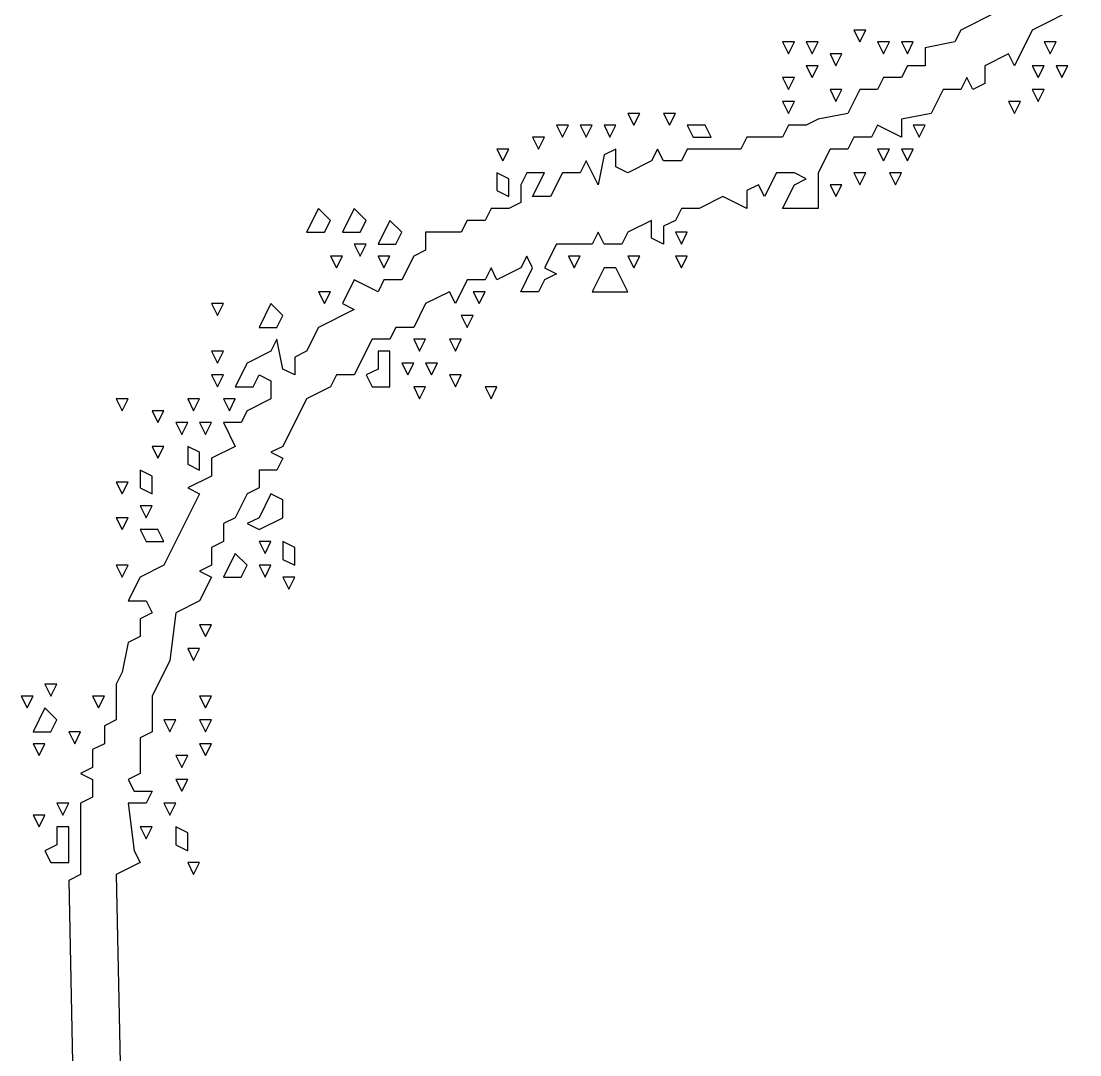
# Model space of a CAD drawing. Extents: x 2 to 124, y 0 to 170.
# Drawn here: x 15.86 to 30.18, y 15.59 to 29.58 of the extents above; entities that cross this region are included whole.
import ezdxf

# ---------------------------------------------------------------- set-up
doc = ezdxf.new("R2010")
doc.units = 0
doc.layers.add('Layer0', color=7, linetype='Continuous')

msp = doc.modelspace()

# ---------------------------------------------------------------- linework, layer by layer
at = {"layer": 'Layer0', "color": 5, "linetype": 'CONTINUOUS'}
for p, q in [((29.05777, 29.7017, 0.1), (28.57481, 29.46023, 0.1)), ((30.18466, 29.7822, 0.1), (29.54072, 29.46023, 0.1)), ((27.12595, 29.46023, 0.1), (27.20644, 29.29924, 0.1)), ((27.28693, 29.46023, 0.1), (27.12595, 29.46023, 0.1)), ((27.20644, 29.29924, 0.1), (27.28693, 29.46023, 0.1)), ((28.57481, 29.46023, 0.1), (28.49432, 29.29924, 0.1)), ((29.54072, 29.46023, 0.1), (29.29924, 28.97727, 0.1)), ((26.16004, 29.29924, 0.1), (26.24053, 29.13826, 0.1)), ((26.32102, 29.29924, 0.1), (26.16004, 29.29924, 0.1)), ((26.24053, 29.13826, 0.1), (26.32102, 29.29924, 0.1)), ((26.48201, 29.29924, 0.1), (26.5625, 29.13826, 0.1)), ((26.64299, 29.29924, 0.1), (26.48201, 29.29924, 0.1)), ((26.5625, 29.13826, 0.1), (26.64299, 29.29924, 0.1)), ((27.44792, 29.29924, 0.1), (27.52841, 29.13826, 0.1)), ((27.6089, 29.29924, 0.1), (27.44792, 29.29924, 0.1)), ((27.52841, 29.13826, 0.1), (27.6089, 29.29924, 0.1)), ((27.76989, 29.29924, 0.1), (27.85038, 29.13826, 0.1)), ((27.93087, 29.29924, 0.1), (27.76989, 29.29924, 0.1)), ((27.85038, 29.13826, 0.1), (27.93087, 29.29924, 0.1)), ((28.49432, 29.29924, 0.1), (28.09186, 29.21875, 0.1)), ((29.7017, 29.29924, 0.1), (29.7822, 29.13826, 0.1)), ((29.86269, 29.29924, 0.1), (29.7017, 29.29924, 0.1)), ((29.7822, 29.13826, 0.1), (29.86269, 29.29924, 0.1)), ((26.80398, 29.13826, 0.1), (26.88447, 28.97727, 0.1)), ((26.96496, 29.13826, 0.1), (26.80398, 29.13826, 0.1)), ((26.88447, 28.97727, 0.1), (26.96496, 29.13826, 0.1)), ((28.09186, 29.21875, 0.1), (28.09186, 28.97727, 0.1)), ((29.21875, 29.13826, 0.1), (28.89678, 28.97727, 0.1)), ((29.29924, 28.97727, 0.1), (29.21875, 29.13826, 0.1)), ((26.48201, 28.97727, 0.1), (26.5625, 28.81629, 0.1)), ((26.64299, 28.97727, 0.1), (26.48201, 28.97727, 0.1)), ((26.5625, 28.81629, 0.1), (26.64299, 28.97727, 0.1)), ((27.85038, 28.97727, 0.1), (27.76989, 28.81629, 0.1)), ((28.09186, 28.97727, 0.1), (27.85038, 28.97727, 0.1)), ((28.89678, 28.97727, 0.1), (28.89678, 28.7358, 0.1)), ((29.54072, 28.97727, 0.1), (29.62121, 28.81629, 0.1)), ((29.7017, 28.97727, 0.1), (29.54072, 28.97727, 0.1)), ((29.62121, 28.81629, 0.1), (29.7017, 28.97727, 0.1)), ((29.86269, 28.97727, 0.1), (29.94318, 28.81629, 0.1)), ((30.02367, 28.97727, 0.1), (29.86269, 28.97727, 0.1)), ((29.94318, 28.81629, 0.1), (30.02367, 28.97727, 0.1)), ((26.16004, 28.81629, 0.1), (26.24053, 28.6553, 0.1)), ((26.32102, 28.81629, 0.1), (26.16004, 28.81629, 0.1)), ((26.24053, 28.6553, 0.1), (26.32102, 28.81629, 0.1)), ((27.52841, 28.81629, 0.1), (27.44792, 28.6553, 0.1)), ((27.76989, 28.81629, 0.1), (27.52841, 28.81629, 0.1)), ((28.6553, 28.81629, 0.1), (28.57481, 28.6553, 0.1)), ((28.7358, 28.6553, 0.1), (28.6553, 28.81629, 0.1)), ((26.80398, 28.6553, 0.1), (26.88447, 28.49432, 0.1)), ((26.96496, 28.6553, 0.1), (26.80398, 28.6553, 0.1)), ((26.88447, 28.49432, 0.1), (26.96496, 28.6553, 0.1)), ((27.20644, 28.6553, 0.1), (27.04545, 28.33333, 0.1)), ((27.44792, 28.6553, 0.1), (27.20644, 28.6553, 0.1)), ((28.33333, 28.6553, 0.1), (28.17235, 28.33333, 0.1)), ((28.57481, 28.6553, 0.1), (28.33333, 28.6553, 0.1)), ((28.89678, 28.7358, 0.1), (28.7358, 28.6553, 0.1)), ((29.54072, 28.6553, 0.1), (29.62121, 28.49432, 0.1)), ((29.7017, 28.6553, 0.1), (29.54072, 28.6553, 0.1)), ((29.62121, 28.49432, 0.1), (29.7017, 28.6553, 0.1)), ((26.16004, 28.49432, 0.1), (26.24053, 28.33333, 0.1)), ((26.32102, 28.49432, 0.1), (26.16004, 28.49432, 0.1)), ((26.24053, 28.33333, 0.1), (26.32102, 28.49432, 0.1)), ((29.21875, 28.49432, 0.1), (29.29924, 28.33333, 0.1)), ((29.37973, 28.49432, 0.1), (29.21875, 28.49432, 0.1)), ((29.29924, 28.33333, 0.1), (29.37973, 28.49432, 0.1)), ((24.06723, 28.33333, 0.1), (24.14773, 28.17235, 0.1)), ((24.22822, 28.33333, 0.1), (24.06723, 28.33333, 0.1)), ((24.14773, 28.17235, 0.1), (24.22822, 28.33333, 0.1)), ((24.55019, 28.33333, 0.1), (24.63068, 28.17235, 0.1)), ((24.71117, 28.33333, 0.1), (24.55019, 28.33333, 0.1)), ((24.63068, 28.17235, 0.1), (24.71117, 28.33333, 0.1)), ((26.64299, 28.25284, 0.1), (26.48201, 28.17235, 0.1)), ((27.04545, 28.33333, 0.1), (26.64299, 28.25284, 0.1)), ((28.17235, 28.33333, 0.1), (27.76989, 28.25284, 0.1)), ((27.76989, 28.25284, 0.1), (27.76989, 28.01136, 0.1)), ((23.10133, 28.17235, 0.1), (23.18182, 28.01136, 0.1)), ((23.26231, 28.17235, 0.1), (23.10133, 28.17235, 0.1)), ((23.18182, 28.01136, 0.1), (23.26231, 28.17235, 0.1)), ((23.4233, 28.17235, 0.1), (23.50379, 28.01136, 0.1)), ((23.58428, 28.17235, 0.1), (23.4233, 28.17235, 0.1)), ((23.50379, 28.01136, 0.1), (23.58428, 28.17235, 0.1)), ((23.74527, 28.17235, 0.1), (23.82576, 28.01136, 0.1)), ((23.90625, 28.17235, 0.1), (23.74527, 28.17235, 0.1)), ((23.82576, 28.01136, 0.1), (23.90625, 28.17235, 0.1)), ((24.87216, 28.17235, 0.1), (24.95265, 28.01136, 0.1)), ((25.11364, 28.17235, 0.1), (24.87216, 28.17235, 0.1)), ((25.19413, 28.01136, 0.1), (25.11364, 28.17235, 0.1)), ((26.24053, 28.17235, 0.1), (26.16004, 28.01136, 0.1)), ((26.48201, 28.17235, 0.1), (26.24053, 28.17235, 0.1)), ((27.44792, 28.17235, 0.1), (27.36742, 28.01136, 0.1)), ((27.76989, 28.01136, 0.1), (27.44792, 28.17235, 0.1)), ((27.93087, 28.17235, 0.1), (28.01136, 28.01136, 0.1)), ((28.09186, 28.17235, 0.1), (27.93087, 28.17235, 0.1)), ((28.01136, 28.01136, 0.1), (28.09186, 28.17235, 0.1)), ((22.77936, 28.01136, 0.1), (22.85985, 27.85038, 0.1)), ((22.94034, 28.01136, 0.1), (22.77936, 28.01136, 0.1)), ((22.85985, 27.85038, 0.1), (22.94034, 28.01136, 0.1)), ((24.95265, 28.01136, 0.1), (25.19413, 28.01136, 0.1)), ((25.67708, 28.01136, 0.1), (25.59659, 27.85038, 0.1)), ((26.16004, 28.01136, 0.1), (25.67708, 28.01136, 0.1)), ((27.12595, 28.01136, 0.1), (27.04545, 27.85038, 0.1)), ((27.36742, 28.01136, 0.1), (27.12595, 28.01136, 0.1)), ((22.2964, 27.85038, 0.1), (22.37689, 27.68939, 0.1)), ((22.45739, 27.85038, 0.1), (22.2964, 27.85038, 0.1)), ((22.37689, 27.68939, 0.1), (22.45739, 27.85038, 0.1)), ((23.90625, 27.85038, 0.1), (23.74527, 27.76989, 0.1)), ((23.90625, 27.6089, 0.1), (23.90625, 27.85038, 0.1)), ((24.4697, 27.85038, 0.1), (24.3892, 27.68939, 0.1)), ((24.55019, 27.68939, 0.1), (24.4697, 27.85038, 0.1)), ((24.87216, 27.85038, 0.1), (24.79167, 27.68939, 0.1)), ((25.59659, 27.85038, 0.1), (24.87216, 27.85038, 0.1)), ((26.80398, 27.85038, 0.1), (26.64299, 27.52841, 0.1)), ((27.04545, 27.85038, 0.1), (26.80398, 27.85038, 0.1)), ((27.44792, 27.85038, 0.1), (27.52841, 27.68939, 0.1)), ((27.6089, 27.85038, 0.1), (27.44792, 27.85038, 0.1)), ((27.52841, 27.68939, 0.1), (27.6089, 27.85038, 0.1)), ((27.76989, 27.85038, 0.1), (27.85038, 27.68939, 0.1)), ((27.93087, 27.85038, 0.1), (27.76989, 27.85038, 0.1)), ((27.85038, 27.68939, 0.1), (27.93087, 27.85038, 0.1)), ((23.50379, 27.68939, 0.1), (23.4233, 27.52841, 0.1)), ((23.66477, 27.36742, 0.1), (23.50379, 27.68939, 0.1)), ((23.74527, 27.76989, 0.1), (23.66477, 27.36742, 0.1)), ((24.3892, 27.68939, 0.1), (24.06723, 27.52841, 0.1)), ((24.79167, 27.68939, 0.1), (24.55019, 27.68939, 0.1)), ((22.2964, 27.52841, 0.1), (22.2964, 27.28693, 0.1)), ((22.45739, 27.44792, 0.1), (22.2964, 27.52841, 0.1)), ((22.69886, 27.52841, 0.1), (22.61837, 27.36742, 0.1)), ((22.94034, 27.52841, 0.1), (22.69886, 27.52841, 0.1)), ((22.77936, 27.20644, 0.1), (22.94034, 27.52841, 0.1)), ((23.18182, 27.52841, 0.1), (23.02083, 27.20644, 0.1)), ((23.4233, 27.52841, 0.1), (23.18182, 27.52841, 0.1)), ((24.06723, 27.52841, 0.1), (23.90625, 27.6089, 0.1)), ((26.07955, 27.52841, 0.1), (25.91856, 27.20644, 0.1)), ((26.32102, 27.52841, 0.1), (26.07955, 27.52841, 0.1)), ((26.48201, 27.44792, 0.1), (26.32102, 27.52841, 0.1)), ((26.64299, 27.52841, 0.1), (26.64299, 27.04545, 0.1)), ((27.12595, 27.52841, 0.1), (27.20644, 27.36742, 0.1)), ((27.28693, 27.52841, 0.1), (27.12595, 27.52841, 0.1)), ((27.20644, 27.36742, 0.1), (27.28693, 27.52841, 0.1)), ((27.6089, 27.52841, 0.1), (27.68939, 27.36742, 0.1)), ((27.76989, 27.52841, 0.1), (27.6089, 27.52841, 0.1)), ((27.68939, 27.36742, 0.1), (27.76989, 27.52841, 0.1)), ((22.45739, 27.20644, 0.1), (22.45739, 27.44792, 0.1)), ((22.61837, 27.36742, 0.1), (22.61837, 27.12595, 0.1)), ((25.83807, 27.36742, 0.1), (25.67708, 27.28693, 0.1)), ((25.91856, 27.20644, 0.1), (25.83807, 27.36742, 0.1)), ((26.16004, 27.04545, 0.1), (26.32102, 27.36742, 0.1)), ((26.32102, 27.36742, 0.1), (26.48201, 27.44792, 0.1)), ((26.80398, 27.36742, 0.1), (26.88447, 27.20644, 0.1)), ((26.96496, 27.36742, 0.1), (26.80398, 27.36742, 0.1)), ((26.88447, 27.20644, 0.1), (26.96496, 27.36742, 0.1)), ((22.2964, 27.28693, 0.1), (22.45739, 27.20644, 0.1)), ((25.67708, 27.28693, 0.1), (25.67708, 27.04545, 0.1)), ((22.61837, 27.12595, 0.1), (22.45739, 27.04545, 0.1)), ((23.02083, 27.20644, 0.1), (22.77936, 27.20644, 0.1)), ((25.35511, 27.20644, 0.1), (25.03314, 27.04545, 0.1)), ((25.67708, 27.04545, 0.1), (25.35511, 27.20644, 0.1)), ((19.88163, 27.04545, 0.1), (19.72064, 26.72348, 0.1)), ((20.04261, 26.88447, 0.1), (19.88163, 27.04545, 0.1)), ((20.36458, 27.04545, 0.1), (20.2036, 26.72348, 0.1)), ((20.52557, 26.88447, 0.1), (20.36458, 27.04545, 0.1)), ((22.21591, 27.04545, 0.1), (22.13542, 26.88447, 0.1)), ((22.45739, 27.04545, 0.1), (22.21591, 27.04545, 0.1)), ((24.79167, 27.04545, 0.1), (24.71117, 26.88447, 0.1)), ((25.03314, 27.04545, 0.1), (24.79167, 27.04545, 0.1)), ((26.64299, 27.04545, 0.1), (26.16004, 27.04545, 0.1)), ((19.96212, 26.72348, 0.1), (20.04261, 26.88447, 0.1)), ((20.44508, 26.72348, 0.1), (20.52557, 26.88447, 0.1)), ((20.84754, 26.88447, 0.1), (20.68655, 26.5625, 0.1)), ((21.00852, 26.72348, 0.1), (20.84754, 26.88447, 0.1)), ((21.89394, 26.88447, 0.1), (21.81345, 26.72348, 0.1)), ((22.13542, 26.88447, 0.1), (21.89394, 26.88447, 0.1)), ((24.3892, 26.88447, 0.1), (24.06723, 26.72348, 0.1)), ((24.3892, 26.64299, 0.1), (24.3892, 26.88447, 0.1)), ((24.71117, 26.88447, 0.1), (24.55019, 26.80398, 0.1)), ((24.55019, 26.80398, 0.1), (24.55019, 26.5625, 0.1)), ((19.72064, 26.72348, 0.1), (19.96212, 26.72348, 0.1)), ((20.2036, 26.72348, 0.1), (20.44508, 26.72348, 0.1)), ((20.92803, 26.5625, 0.1), (21.00852, 26.72348, 0.1)), ((21.81345, 26.72348, 0.1), (21.33049, 26.72348, 0.1)), ((21.33049, 26.72348, 0.1), (21.33049, 26.48201, 0.1)), ((23.66477, 26.72348, 0.1), (23.58428, 26.5625, 0.1)), ((23.74527, 26.5625, 0.1), (23.66477, 26.72348, 0.1)), ((24.06723, 26.72348, 0.1), (23.98674, 26.5625, 0.1)), ((24.71117, 26.72348, 0.1), (24.79167, 26.5625, 0.1)), ((24.87216, 26.72348, 0.1), (24.71117, 26.72348, 0.1)), ((24.79167, 26.5625, 0.1), (24.87216, 26.72348, 0.1)), ((20.36458, 26.5625, 0.1), (20.44508, 26.40152, 0.1)), ((20.52557, 26.5625, 0.1), (20.36458, 26.5625, 0.1)), ((20.44508, 26.40152, 0.1), (20.52557, 26.5625, 0.1)), ((20.68655, 26.5625, 0.1), (20.92803, 26.5625, 0.1)), ((23.10133, 26.5625, 0.1), (22.94034, 26.24053, 0.1)), ((23.58428, 26.5625, 0.1), (23.10133, 26.5625, 0.1)), ((23.98674, 26.5625, 0.1), (23.74527, 26.5625, 0.1)), ((24.55019, 26.5625, 0.1), (24.3892, 26.64299, 0.1)), ((20.04261, 26.40152, 0.1), (20.12311, 26.24053, 0.1)), ((20.2036, 26.40152, 0.1), (20.04261, 26.40152, 0.1)), ((20.12311, 26.24053, 0.1), (20.2036, 26.40152, 0.1)), ((20.68655, 26.40152, 0.1), (20.76705, 26.24053, 0.1)), ((20.84754, 26.40152, 0.1), (20.68655, 26.40152, 0.1)), ((20.76705, 26.24053, 0.1), (20.84754, 26.40152, 0.1)), ((21.16951, 26.40152, 0.1), (21.00852, 26.07955, 0.1)), ((21.33049, 26.48201, 0.1), (21.16951, 26.40152, 0.1)), ((22.69886, 26.40152, 0.1), (22.61837, 26.24053, 0.1)), ((22.77936, 26.24053, 0.1), (22.69886, 26.40152, 0.1)), ((23.26231, 26.40152, 0.1), (23.3428, 26.24053, 0.1)), ((23.4233, 26.40152, 0.1), (23.26231, 26.40152, 0.1)), ((23.3428, 26.24053, 0.1), (23.4233, 26.40152, 0.1)), ((24.06723, 26.40152, 0.1), (24.14773, 26.24053, 0.1)), ((24.22822, 26.40152, 0.1), (24.06723, 26.40152, 0.1)), ((24.14773, 26.24053, 0.1), (24.22822, 26.40152, 0.1)), ((24.71117, 26.40152, 0.1), (24.79167, 26.24053, 0.1)), ((24.87216, 26.40152, 0.1), (24.71117, 26.40152, 0.1)), ((24.79167, 26.24053, 0.1), (24.87216, 26.40152, 0.1)), ((22.21591, 26.24053, 0.1), (22.13542, 26.07955, 0.1)), ((22.2964, 26.07955, 0.1), (22.21591, 26.24053, 0.1)), ((22.61837, 26.24053, 0.1), (22.2964, 26.07955, 0.1)), ((22.61837, 25.91856, 0.1), (22.77936, 26.24053, 0.1)), ((22.94034, 26.24053, 0.1), (23.10133, 26.16004, 0.1)), ((23.74527, 26.24053, 0.1), (23.58428, 25.91856, 0.1)), ((23.90625, 26.24053, 0.1), (23.74527, 26.24053, 0.1)), ((24.06723, 25.91856, 0.1), (23.90625, 26.24053, 0.1)), ((20.36458, 26.07955, 0.1), (20.2036, 25.75758, 0.1)), ((20.68655, 25.91856, 0.1), (20.36458, 26.07955, 0.1)), ((20.76705, 26.07955, 0.1), (20.68655, 25.91856, 0.1)), ((21.00852, 26.07955, 0.1), (20.76705, 26.07955, 0.1)), ((21.89394, 26.07955, 0.1), (21.73295, 25.75758, 0.1)), ((22.13542, 26.07955, 0.1), (21.89394, 26.07955, 0.1)), ((22.94034, 26.07955, 0.1), (22.85985, 25.91856, 0.1)), ((23.10133, 26.16004, 0.1), (22.94034, 26.07955, 0.1)), ((19.88163, 25.91856, 0.1), (19.96212, 25.75758, 0.1)), ((20.04261, 25.91856, 0.1), (19.88163, 25.91856, 0.1)), ((19.96212, 25.75758, 0.1), (20.04261, 25.91856, 0.1)), ((21.65246, 25.91856, 0.1), (21.33049, 25.75758, 0.1)), ((21.73295, 25.75758, 0.1), (21.65246, 25.91856, 0.1)), ((21.97443, 25.91856, 0.1), (22.05492, 25.75758, 0.1)), ((22.13542, 25.91856, 0.1), (21.97443, 25.91856, 0.1)), ((22.05492, 25.75758, 0.1), (22.13542, 25.91856, 0.1)), ((22.85985, 25.91856, 0.1), (22.61837, 25.91856, 0.1)), ((23.58428, 25.91856, 0.1), (24.06723, 25.91856, 0.1)), ((18.43277, 25.75758, 0.1), (18.51326, 25.59659, 0.1)), ((18.59375, 25.75758, 0.1), (18.43277, 25.75758, 0.1)), ((18.51326, 25.59659, 0.1), (18.59375, 25.75758, 0.1)), ((19.23769, 25.75758, 0.1), (19.0767, 25.43561, 0.1)), ((19.39867, 25.59659, 0.1), (19.23769, 25.75758, 0.1)), ((20.36458, 25.67708, 0.1), (19.88163, 25.43561, 0.1)), ((20.2036, 25.75758, 0.1), (20.36458, 25.67708, 0.1)), ((21.33049, 25.75758, 0.1), (21.16951, 25.43561, 0.1)), ((19.31818, 25.43561, 0.1), (19.39867, 25.59659, 0.1)), ((21.81345, 25.59659, 0.1), (21.89394, 25.43561, 0.1)), ((21.97443, 25.59659, 0.1), (21.81345, 25.59659, 0.1)), ((21.89394, 25.43561, 0.1), (21.97443, 25.59659, 0.1)), ((19.0767, 25.43561, 0.1), (19.31818, 25.43561, 0.1)), ((19.88163, 25.43561, 0.1), (19.72064, 25.11364, 0.1)), ((20.92803, 25.43561, 0.1), (20.84754, 25.27462, 0.1)), ((21.16951, 25.43561, 0.1), (20.92803, 25.43561, 0.1)), ((19.31818, 25.27462, 0.1), (19.23769, 25.11364, 0.1)), ((19.39867, 24.87216, 0.1), (19.31818, 25.27462, 0.1)), ((20.60606, 25.27462, 0.1), (20.36458, 24.79167, 0.1)), ((20.84754, 25.27462, 0.1), (20.60606, 25.27462, 0.1)), ((21.16951, 25.27462, 0.1), (21.25, 25.11364, 0.1)), ((21.33049, 25.27462, 0.1), (21.16951, 25.27462, 0.1)), ((21.25, 25.11364, 0.1), (21.33049, 25.27462, 0.1)), ((21.65246, 25.27462, 0.1), (21.73295, 25.11364, 0.1)), ((21.81345, 25.27462, 0.1), (21.65246, 25.27462, 0.1)), ((21.73295, 25.11364, 0.1), (21.81345, 25.27462, 0.1)), ((18.43277, 25.11364, 0.1), (18.51326, 24.95265, 0.1)), ((18.59375, 25.11364, 0.1), (18.43277, 25.11364, 0.1)), ((18.51326, 24.95265, 0.1), (18.59375, 25.11364, 0.1)), ((19.23769, 25.11364, 0.1), (18.91572, 24.95265, 0.1)), ((19.72064, 25.11364, 0.1), (19.55966, 25.03314, 0.1)), ((20.68655, 25.11364, 0.1), (20.68655, 24.87216, 0.1)), ((20.84754, 25.11364, 0.1), (20.68655, 25.11364, 0.1)), ((20.84754, 24.63068, 0.1), (20.84754, 25.11364, 0.1)), ((18.91572, 24.95265, 0.1), (18.75473, 24.63068, 0.1)), ((19.55966, 25.03314, 0.1), (19.55966, 24.79167, 0.1)), ((21.00852, 24.95265, 0.1), (21.08902, 24.79167, 0.1)), ((21.16951, 24.95265, 0.1), (21.00852, 24.95265, 0.1)), ((21.08902, 24.79167, 0.1), (21.16951, 24.95265, 0.1)), ((21.33049, 24.95265, 0.1), (21.41098, 24.79167, 0.1)), ((21.49148, 24.95265, 0.1), (21.33049, 24.95265, 0.1)), ((21.41098, 24.79167, 0.1), (21.49148, 24.95265, 0.1)), ((18.43277, 24.79167, 0.1), (18.51326, 24.63068, 0.1)), ((18.59375, 24.79167, 0.1), (18.43277, 24.79167, 0.1)), ((18.51326, 24.63068, 0.1), (18.59375, 24.79167, 0.1)), ((18.99621, 24.63068, 0.1), (19.0767, 24.79167, 0.1)), ((19.0767, 24.79167, 0.1), (19.23769, 24.71117, 0.1)), ((19.55966, 24.79167, 0.1), (19.39867, 24.87216, 0.1)), ((20.12311, 24.79167, 0.1), (20.04261, 24.63068, 0.1)), ((20.36458, 24.79167, 0.1), (20.12311, 24.79167, 0.1)), ((20.68655, 24.87216, 0.1), (20.52557, 24.79167, 0.1)), ((20.52557, 24.79167, 0.1), (20.60606, 24.63068, 0.1)), ((21.65246, 24.79167, 0.1), (21.73295, 24.63068, 0.1)), ((21.81345, 24.79167, 0.1), (21.65246, 24.79167, 0.1)), ((21.73295, 24.63068, 0.1), (21.81345, 24.79167, 0.1)), ((19.23769, 24.71117, 0.1), (19.23769, 24.4697, 0.1)), ((18.75473, 24.63068, 0.1), (18.99621, 24.63068, 0.1)), ((20.04261, 24.63068, 0.1), (19.72064, 24.4697, 0.1)), ((20.60606, 24.63068, 0.1), (20.84754, 24.63068, 0.1)), ((21.16951, 24.63068, 0.1), (21.25, 24.4697, 0.1)), ((21.33049, 24.63068, 0.1), (21.16951, 24.63068, 0.1)), ((21.25, 24.4697, 0.1), (21.33049, 24.63068, 0.1)), ((22.13542, 24.63068, 0.1), (22.21591, 24.4697, 0.1)), ((22.2964, 24.63068, 0.1), (22.13542, 24.63068, 0.1)), ((22.21591, 24.4697, 0.1), (22.2964, 24.63068, 0.1)), ((17.14489, 24.4697, 0.1), (17.22538, 24.30871, 0.1)), ((17.30587, 24.4697, 0.1), (17.14489, 24.4697, 0.1)), ((17.22538, 24.30871, 0.1), (17.30587, 24.4697, 0.1)), ((18.1108, 24.4697, 0.1), (18.19129, 24.30871, 0.1)), ((18.27178, 24.4697, 0.1), (18.1108, 24.4697, 0.1)), ((18.19129, 24.30871, 0.1), (18.27178, 24.4697, 0.1)), ((18.59375, 24.4697, 0.1), (18.67424, 24.30871, 0.1)), ((18.75473, 24.4697, 0.1), (18.59375, 24.4697, 0.1)), ((18.67424, 24.30871, 0.1), (18.75473, 24.4697, 0.1)), ((19.23769, 24.4697, 0.1), (18.91572, 24.30871, 0.1)), ((19.72064, 24.4697, 0.1), (19.39867, 23.82576, 0.1)), ((17.62784, 24.30871, 0.1), (17.70833, 24.14773, 0.1)), ((17.78883, 24.30871, 0.1), (17.62784, 24.30871, 0.1)), ((17.70833, 24.14773, 0.1), (17.78883, 24.30871, 0.1)), ((18.91572, 24.30871, 0.1), (18.83523, 24.14773, 0.1)), ((17.94981, 24.14773, 0.1), (18.0303, 23.98674, 0.1)), ((18.1108, 24.14773, 0.1), (17.94981, 24.14773, 0.1)), ((18.0303, 23.98674, 0.1), (18.1108, 24.14773, 0.1)), ((18.27178, 24.14773, 0.1), (18.35227, 23.98674, 0.1)), ((18.43277, 24.14773, 0.1), (18.27178, 24.14773, 0.1)), ((18.35227, 23.98674, 0.1), (18.43277, 24.14773, 0.1)), ((18.83523, 24.14773, 0.1), (18.59375, 24.14773, 0.1)), ((18.59375, 24.14773, 0.1), (18.75473, 23.82576, 0.1)), ((17.62784, 23.82576, 0.1), (17.70833, 23.66477, 0.1)), ((17.78883, 23.82576, 0.1), (17.62784, 23.82576, 0.1)), ((17.70833, 23.66477, 0.1), (17.78883, 23.82576, 0.1)), ((18.1108, 23.82576, 0.1), (18.1108, 23.58428, 0.1)), ((18.27178, 23.74527, 0.1), (18.1108, 23.82576, 0.1)), ((18.75473, 23.82576, 0.1), (18.43277, 23.66477, 0.1)), ((19.39867, 23.82576, 0.1), (19.23769, 23.74527, 0.1)), ((18.27178, 23.50379, 0.1), (18.27178, 23.74527, 0.1)), ((18.43277, 23.66477, 0.1), (18.43277, 23.4233, 0.1)), ((19.23769, 23.74527, 0.1), (19.39867, 23.66477, 0.1)), ((19.39867, 23.66477, 0.1), (19.31818, 23.50379, 0.1)), ((17.46686, 23.50379, 0.1), (17.46686, 23.26231, 0.1)), ((17.62784, 23.4233, 0.1), (17.46686, 23.50379, 0.1)), ((18.1108, 23.58428, 0.1), (18.27178, 23.50379, 0.1)), ((19.31818, 23.50379, 0.1), (19.0767, 23.50379, 0.1)), ((19.0767, 23.50379, 0.1), (19.0767, 23.26231, 0.1)), ((17.62784, 23.18182, 0.1), (17.62784, 23.4233, 0.1)), ((18.43277, 23.4233, 0.1), (18.1108, 23.26231, 0.1)), ((17.14489, 23.3428, 0.1), (17.22538, 23.18182, 0.1)), ((17.30587, 23.3428, 0.1), (17.14489, 23.3428, 0.1)), ((17.22538, 23.18182, 0.1), (17.30587, 23.3428, 0.1)), ((17.46686, 23.26231, 0.1), (17.62784, 23.18182, 0.1)), ((18.1108, 23.26231, 0.1), (18.27178, 23.18182, 0.1)), ((19.0767, 23.26231, 0.1), (18.91572, 23.18182, 0.1)), ((18.27178, 23.18182, 0.1), (17.78883, 22.21591, 0.1)), ((18.91572, 23.18182, 0.1), (18.75473, 22.85985, 0.1)), ((19.23769, 23.18182, 0.1), (19.0767, 22.85985, 0.1)), ((19.39867, 23.10133, 0.1), (19.23769, 23.18182, 0.1)), ((19.39867, 22.85985, 0.1), (19.39867, 23.10133, 0.1)), ((17.46686, 23.02083, 0.1), (17.54735, 22.85985, 0.1)), ((17.62784, 23.02083, 0.1), (17.46686, 23.02083, 0.1)), ((17.54735, 22.85985, 0.1), (17.62784, 23.02083, 0.1)), ((17.14489, 22.85985, 0.1), (17.22538, 22.69886, 0.1)), ((17.30587, 22.85985, 0.1), (17.14489, 22.85985, 0.1)), ((17.22538, 22.69886, 0.1), (17.30587, 22.85985, 0.1)), ((18.75473, 22.85985, 0.1), (18.59375, 22.77936, 0.1)), ((19.0767, 22.85985, 0.1), (18.91572, 22.77936, 0.1)), ((19.0767, 22.69886, 0.1), (19.39867, 22.85985, 0.1)), ((17.46686, 22.69886, 0.1), (17.54735, 22.53788, 0.1)), ((17.70833, 22.69886, 0.1), (17.46686, 22.69886, 0.1)), ((17.78883, 22.53788, 0.1), (17.70833, 22.69886, 0.1)), ((18.59375, 22.77936, 0.1), (18.59375, 22.53788, 0.1)), ((18.91572, 22.77936, 0.1), (19.0767, 22.69886, 0.1)), ((17.54735, 22.53788, 0.1), (17.78883, 22.53788, 0.1)), ((18.59375, 22.53788, 0.1), (18.43277, 22.45739, 0.1)), ((19.0767, 22.53788, 0.1), (19.1572, 22.37689, 0.1)), ((19.23769, 22.53788, 0.1), (19.0767, 22.53788, 0.1)), ((19.1572, 22.37689, 0.1), (19.23769, 22.53788, 0.1)), ((19.39867, 22.53788, 0.1), (19.39867, 22.2964, 0.1)), ((19.55966, 22.45739, 0.1), (19.39867, 22.53788, 0.1)), ((18.43277, 22.45739, 0.1), (18.43277, 22.21591, 0.1)), ((18.75473, 22.37689, 0.1), (18.59375, 22.05492, 0.1)), ((18.91572, 22.21591, 0.1), (18.75473, 22.37689, 0.1)), ((19.55966, 22.21591, 0.1), (19.55966, 22.45739, 0.1)), ((17.14489, 22.21591, 0.1), (17.22538, 22.05492, 0.1)), ((17.30587, 22.21591, 0.1), (17.14489, 22.21591, 0.1)), ((17.22538, 22.05492, 0.1), (17.30587, 22.21591, 0.1)), ((17.78883, 22.21591, 0.1), (17.46686, 22.05492, 0.1)), ((18.43277, 22.21591, 0.1), (18.27178, 22.13542, 0.1)), ((18.83523, 22.05492, 0.1), (18.91572, 22.21591, 0.1)), ((19.0767, 22.21591, 0.1), (19.1572, 22.05492, 0.1)), ((19.23769, 22.21591, 0.1), (19.0767, 22.21591, 0.1)), ((19.1572, 22.05492, 0.1), (19.23769, 22.21591, 0.1)), ((19.39867, 22.2964, 0.1), (19.55966, 22.21591, 0.1)), ((18.27178, 22.13542, 0.1), (18.43277, 22.05492, 0.1)), ((17.46686, 22.05492, 0.1), (17.30587, 21.73295, 0.1)), ((18.43277, 22.05492, 0.1), (18.27178, 21.73295, 0.1)), ((18.59375, 22.05492, 0.1), (18.83523, 22.05492, 0.1)), ((19.39867, 22.05492, 0.1), (19.47917, 21.89394, 0.1)), ((19.55966, 22.05492, 0.1), (19.39867, 22.05492, 0.1)), ((19.47917, 21.89394, 0.1), (19.55966, 22.05492, 0.1)), ((17.30587, 21.73295, 0.1), (17.54735, 21.73295, 0.1)), ((17.54735, 21.73295, 0.1), (17.62784, 21.57197, 0.1)), ((18.27178, 21.73295, 0.1), (17.94981, 21.57197, 0.1)), ((17.62784, 21.57197, 0.1), (17.46686, 21.49148, 0.1)), ((17.46686, 21.49148, 0.1), (17.46686, 21.25, 0.1)), ((17.94981, 21.57197, 0.1), (17.86932, 20.92803, 0.1)), ((18.27178, 21.41098, 0.1), (18.35227, 21.25, 0.1)), ((18.43277, 21.41098, 0.1), (18.27178, 21.41098, 0.1)), ((18.35227, 21.25, 0.1), (18.43277, 21.41098, 0.1)), ((17.46686, 21.25, 0.1), (17.30587, 21.16951, 0.1)), ((17.30587, 21.16951, 0.1), (17.22538, 20.76705, 0.1)), ((18.1108, 21.08902, 0.1), (18.19129, 20.92803, 0.1)), ((18.27178, 21.08902, 0.1), (18.1108, 21.08902, 0.1)), ((18.19129, 20.92803, 0.1), (18.27178, 21.08902, 0.1)), ((17.86932, 20.92803, 0.1), (17.62784, 20.44508, 0.1)), ((17.22538, 20.76705, 0.1), (17.14489, 20.60606, 0.1)), ((16.17898, 20.60606, 0.1), (16.25947, 20.44508, 0.1)), ((16.33996, 20.60606, 0.1), (16.17898, 20.60606, 0.1)), ((16.25947, 20.44508, 0.1), (16.33996, 20.60606, 0.1)), ((17.14489, 20.60606, 0.1), (17.14489, 20.12311, 0.1)), ((15.85701, 20.44508, 0.1), (15.9375, 20.28409, 0.1)), ((16.01799, 20.44508, 0.1), (15.85701, 20.44508, 0.1)), ((15.9375, 20.28409, 0.1), (16.01799, 20.44508, 0.1)), ((16.82292, 20.44508, 0.1), (16.90341, 20.28409, 0.1)), ((16.9839, 20.44508, 0.1), (16.82292, 20.44508, 0.1)), ((16.90341, 20.28409, 0.1), (16.9839, 20.44508, 0.1)), ((17.62784, 20.44508, 0.1), (17.62784, 19.96212, 0.1)), ((18.27178, 20.44508, 0.1), (18.35227, 20.28409, 0.1)), ((18.43277, 20.44508, 0.1), (18.27178, 20.44508, 0.1)), ((18.35227, 20.28409, 0.1), (18.43277, 20.44508, 0.1)), ((16.17898, 20.28409, 0.1), (16.01799, 19.96212, 0.1)), ((16.33996, 20.12311, 0.1), (16.17898, 20.28409, 0.1)), ((16.25947, 19.96212, 0.1), (16.33996, 20.12311, 0.1)), ((17.14489, 20.12311, 0.1), (16.9839, 20.04261, 0.1)), ((17.78883, 20.12311, 0.1), (17.86932, 19.96212, 0.1)), ((17.94981, 20.12311, 0.1), (17.78883, 20.12311, 0.1)), ((17.86932, 19.96212, 0.1), (17.94981, 20.12311, 0.1)), ((18.27178, 20.12311, 0.1), (18.35227, 19.96212, 0.1)), ((18.43277, 20.12311, 0.1), (18.27178, 20.12311, 0.1)), ((18.35227, 19.96212, 0.1), (18.43277, 20.12311, 0.1)), ((16.01799, 19.96212, 0.1), (16.25947, 19.96212, 0.1)), ((16.50095, 19.96212, 0.1), (16.58144, 19.80114, 0.1)), ((16.66193, 19.96212, 0.1), (16.50095, 19.96212, 0.1)), ((16.58144, 19.80114, 0.1), (16.66193, 19.96212, 0.1)), ((16.9839, 20.04261, 0.1), (16.9839, 19.80114, 0.1)), ((17.62784, 19.96212, 0.1), (17.46686, 19.88163, 0.1)), ((16.01799, 19.80114, 0.1), (16.09848, 19.64015, 0.1)), ((16.17898, 19.80114, 0.1), (16.01799, 19.80114, 0.1)), ((16.09848, 19.64015, 0.1), (16.17898, 19.80114, 0.1)), ((16.9839, 19.80114, 0.1), (16.82292, 19.72064, 0.1)), ((17.46686, 19.88163, 0.1), (17.46686, 19.39867, 0.1)), ((18.27178, 19.80114, 0.1), (18.35227, 19.64015, 0.1)), ((18.43277, 19.80114, 0.1), (18.27178, 19.80114, 0.1)), ((18.35227, 19.64015, 0.1), (18.43277, 19.80114, 0.1)), ((16.82292, 19.72064, 0.1), (16.82292, 19.47917, 0.1)), ((17.94981, 19.64015, 0.1), (18.0303, 19.47917, 0.1)), ((18.1108, 19.64015, 0.1), (17.94981, 19.64015, 0.1)), ((18.0303, 19.47917, 0.1), (18.1108, 19.64015, 0.1)), ((16.82292, 19.47917, 0.1), (16.66193, 19.39867, 0.1)), ((16.66193, 19.39867, 0.1), (16.82292, 19.31818, 0.1)), ((17.46686, 19.39867, 0.1), (17.30587, 19.31818, 0.1)), ((16.82292, 19.31818, 0.1), (16.82292, 19.0767, 0.1)), ((17.30587, 19.31818, 0.1), (17.38636, 19.1572, 0.1)), ((17.94981, 19.31818, 0.1), (18.0303, 19.1572, 0.1)), ((18.1108, 19.31818, 0.1), (17.94981, 19.31818, 0.1)), ((18.0303, 19.1572, 0.1), (18.1108, 19.31818, 0.1)), ((16.82292, 19.0767, 0.1), (16.66193, 18.99621, 0.1)), ((17.38636, 19.1572, 0.1), (17.62784, 19.1572, 0.1)), ((17.62784, 19.1572, 0.1), (17.54735, 18.99621, 0.1)), ((16.33996, 18.99621, 0.1), (16.42045, 18.83523, 0.1)), ((16.50095, 18.99621, 0.1), (16.33996, 18.99621, 0.1)), ((16.42045, 18.83523, 0.1), (16.50095, 18.99621, 0.1)), ((16.66193, 18.99621, 0.1), (16.66193, 18.0303, 0.1)), ((17.54735, 18.99621, 0.1), (17.30587, 18.99621, 0.1)), ((17.30587, 18.99621, 0.1), (17.38636, 18.35227, 0.1)), ((17.78883, 18.99621, 0.1), (17.86932, 18.83523, 0.1)), ((17.94981, 18.99621, 0.1), (17.78883, 18.99621, 0.1)), ((17.86932, 18.83523, 0.1), (17.94981, 18.99621, 0.1)), ((16.01799, 18.83523, 0.1), (16.09848, 18.67424, 0.1)), ((16.17898, 18.83523, 0.1), (16.01799, 18.83523, 0.1)), ((16.09848, 18.67424, 0.1), (16.17898, 18.83523, 0.1)), ((16.33996, 18.67424, 0.1), (16.33996, 18.43277, 0.1)), ((16.50095, 18.67424, 0.1), (16.33996, 18.67424, 0.1)), ((16.50095, 18.19129, 0.1), (16.50095, 18.67424, 0.1)), ((17.46686, 18.67424, 0.1), (17.54735, 18.51326, 0.1)), ((17.62784, 18.67424, 0.1), (17.46686, 18.67424, 0.1)), ((17.54735, 18.51326, 0.1), (17.62784, 18.67424, 0.1)), ((17.94981, 18.67424, 0.1), (17.94981, 18.43277, 0.1)), ((18.1108, 18.59375, 0.1), (17.94981, 18.67424, 0.1)), ((18.1108, 18.35227, 0.1), (18.1108, 18.59375, 0.1)), ((16.33996, 18.43277, 0.1), (16.17898, 18.35227, 0.1)), ((16.17898, 18.35227, 0.1), (16.25947, 18.19129, 0.1)), ((17.38636, 18.35227, 0.1), (17.46686, 18.19129, 0.1)), ((17.94981, 18.43277, 0.1), (18.1108, 18.35227, 0.1)), ((16.25947, 18.19129, 0.1), (16.50095, 18.19129, 0.1)), ((17.46686, 18.19129, 0.1), (17.14489, 18.0303, 0.1)), ((18.1108, 18.19129, 0.1), (18.19129, 18.0303, 0.1)), ((18.27178, 18.19129, 0.1), (18.1108, 18.19129, 0.1)), ((18.19129, 18.0303, 0.1), (18.27178, 18.19129, 0.1)), ((16.66193, 18.0303, 0.1), (16.50095, 17.94981, 0.1)), ((16.50095, 17.94981, 0.1), (16.58144, 14.16667, 0.1)), ((17.14489, 18.0303, 0.1), (17.22538, 14.00568, 0.1))]:
    msp.add_line(p, q, dxfattribs=at)

doc.saveas('drawing.dxf')
